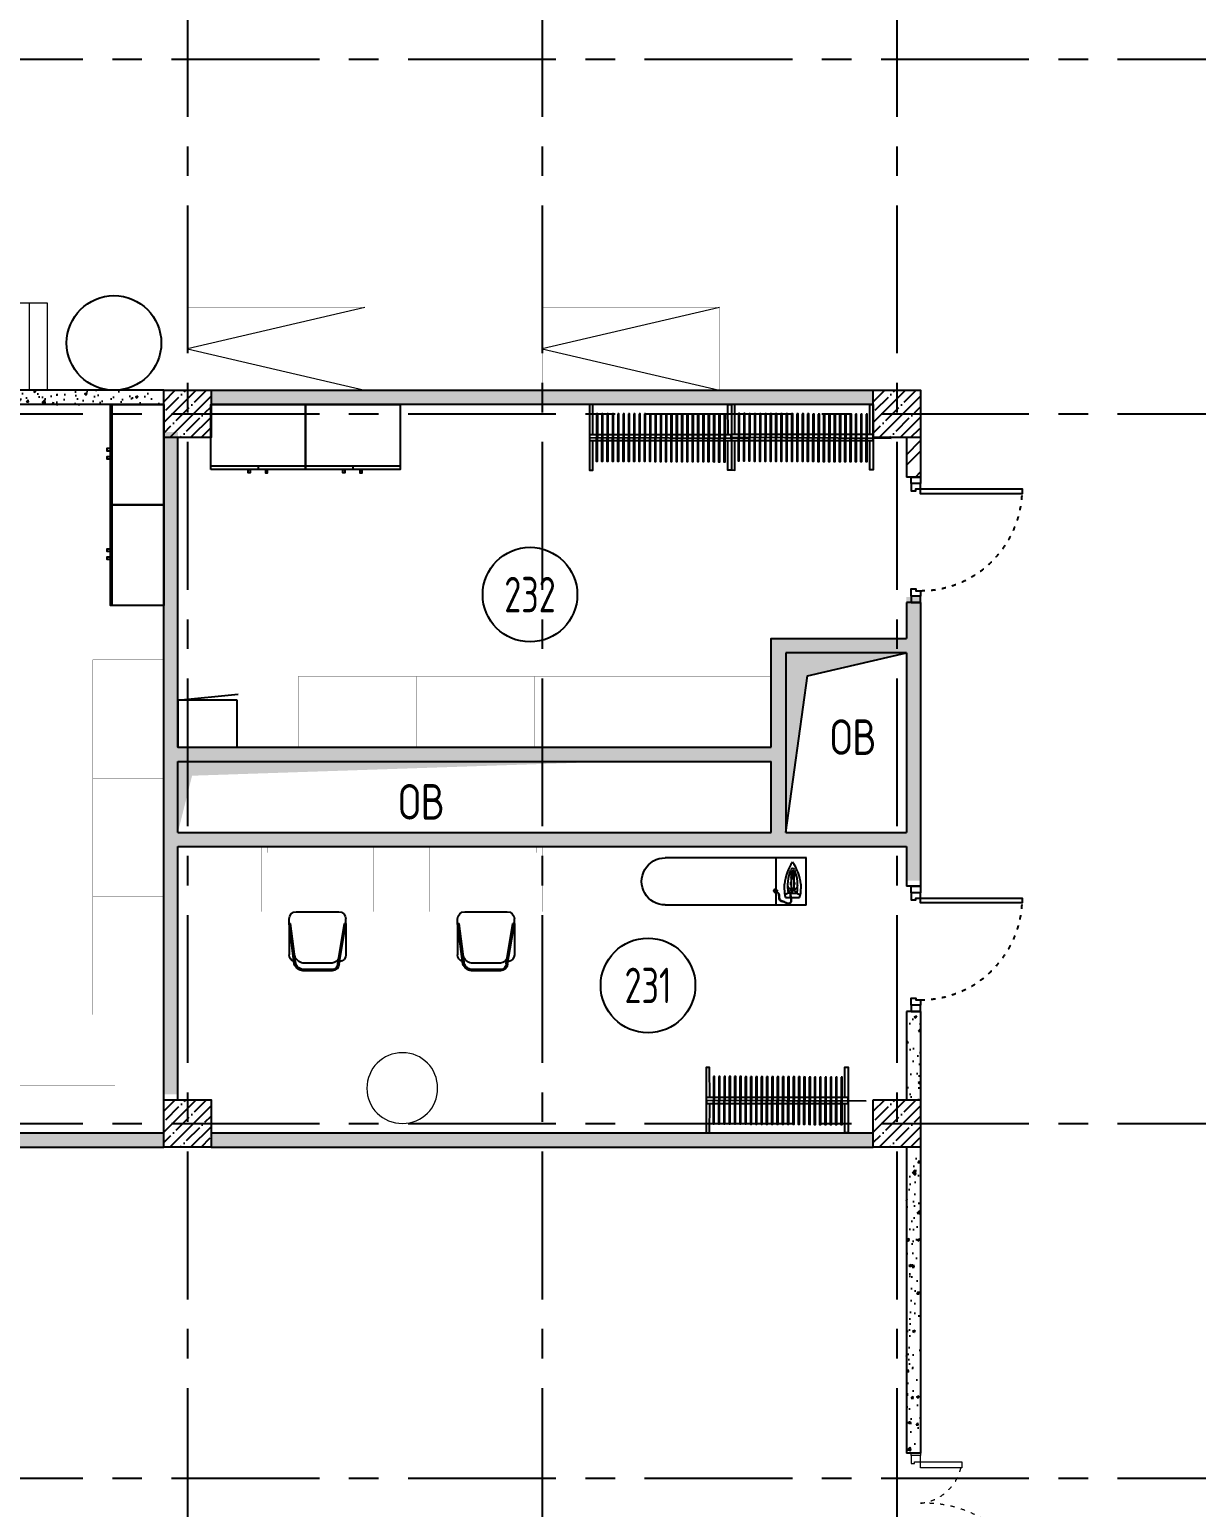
# Model space of a CAD drawing. Header units: millimetres. Extents: x -9318 to 9016603, y 0 to 838141.
# Drawn here: x 68068 to 77935, y 319761 to 332258 of the extents above; entities that cross this region are included whole.
import ezdxf
from ezdxf import colors
from ezdxf.entities.mleader import LeaderData, LeaderLine
from ezdxf.enums import TextEntityAlignment as Align
from ezdxf.math import Vec2, Vec3

# ---------------------------------------------------------------- set-up
doc = ezdxf.new("R2010")
doc.units = ezdxf.units.MM
doc.linetypes.add('ACAD_ISO03W100', pattern=[30, 12, -18])
doc.linetypes.add('CENTER', pattern=[2, 1.25, -0.25, 0.25, -0.25])
for name, color, linetype, lineweight in [('АР_Двери', 5, 'Continuous', 18), ('АР_Номер помещения', 1, 'Continuous', 25), ('ТХ_мебель передв', 250, 'Continuous', 13)]:
    doc.layers.add(name, color=color, linetype=linetype, lineweight=lineweight)
doc.styles.add('ICOCPEUR', font='isocpeur.ttf')
doc.styles.add('ISOCPEUR', font='isocpeur.ttf', dxfattribs={"width": 0.7})
pattern_1 = [(50, (140697.8, 216407.27), (215.17805, -18.82564), [22.5, -247.5]), (355, (140697.8, 216407.27), (-41.6254, 225.65764), [18, -198]), (100.45144, (140715.72, 216405.7), (173.55265, 206.832), [19.12206, -210.34263]), (46.1842, (140697.8, 216467.27), (320.1724, -49.6558), [33.75, -371.25]), (96.63564, (140724.47, 216463.14), (280.3986, 292.2356), [28.6831, -315.5141]), (351.18416, (140697.8, 216467.27), (280.3986, 292.2356), [27, -297]), (21, (140727.8, 216452.27), (179.07212, -120.78567), [22.5, -247.5]), (326, (140727.8, 216452.27), (72.9946, 217.545), [18, -198]), (71.45144, (140742.72, 216442.2), (252.0667, 96.75935), [19.12206, -210.34263]), (37.5, (140697.79, 216407.274), (3.647957, 99.868156), [0, -195.6, 0, -201, 0, -198.75]), (7.5, (140697.79, 216407.27), (78.92086, 118.32351), [0, -114.6, 0, -191.1, 0, -75.75]), (327.5, (140630.89, 216407.274), (160.14673, -6.76646), [0, -75, 0, -234, 0, -310.5]), (317.5, (140600.9, 216407.27), (174.95585, 30.0315), [0, -97.5, 0, -155.4, 0, -220.5])]

# ---------------------------------------------------------------- blocks, each defined once
blk = doc.blocks.new('*U871')
at = {"color": 8}
for points in [[(-55, -80), (-55, 0), (-115, 0), (-115, -40), (-100, -40), (-100, -80), (-55, -80)], [(0, 0), (0, -80), (-55, -80), (-55, 0), (0, 0)], [(-1060, 0), (-1060, -80), (-1005, -80), (-1005, 0), (-1060, 0)], [(-1005, -80), (-1005, 0), (-945, 0), (-945, -40), (-960, -40), (-960, -80), (-1005, -80)]]:
    blk.add_lwpolyline(points, dxfattribs=at)
blk.add_lwpolyline([(-100, -80), (-100, -940), (-140, -940), (-140, -80)], close=True, dxfattribs=at)
at = {"color": 8, "linetype": 'ACAD_ISO03W100', "ltscale": 3}
blk.add_arc((-100, -80), 860, 180, 270, dxfattribs=at)
blk = doc.blocks.new('*U872')
at = {"color": 8}
for points in [[(-55, -80), (-55, 0), (-115, 0), (-115, -40), (-100, -40), (-100, -80), (-55, -80)], [(0, 0), (0, -80), (-55, -80), (-55, 0), (0, 0)], [(-1060, 0), (-1060, -80), (-1005, -80), (-1005, 0), (-1060, 0)], [(-1005, -80), (-1005, 0), (-945, 0), (-945, -40), (-960, -40), (-960, -80), (-1005, -80)]]:
    blk.add_lwpolyline(points, dxfattribs=at)
blk.add_lwpolyline([(-100, -80), (-100, -940), (-140, -940), (-140, -80)], close=True, dxfattribs=at)
at = {"color": 8, "linetype": 'ACAD_ISO03W100', "ltscale": 3}
blk.add_arc((-100, -80), 860, 180, 270, dxfattribs=at)
blk = doc.blocks.new('1370')
at = {"layer": 'АР_Двери', "color": 8}
for points in [[(1076826, -46356), (1076826, -46436), (1076846, -46436), (1076846, -46356), (1076826, -46356)], [(1076846, -46436), (1076846, -46356), (1076916, -46356), (1076916, -46386), (1076901, -46386), (1076901, -46436), (1076846, -46436)], [(1078177, -46436), (1078177, -46356), (1078107, -46356), (1078107, -46386), (1078122, -46386), (1078122, -46436), (1078177, -46436)], [(1078197, -46356), (1078197, -46436), (1078177, -46436), (1078177, -46356), (1078197, -46356)]]:
    blk.add_lwpolyline(points, dxfattribs=at)
for points in [[(1076901, -46436), (1076901, -47436), (1076950, -47436), (1076950, -46436)], [(1078072, -46786), (1078072, -46436), (1078122, -46436), (1078122, -46786)]]:
    blk.add_lwpolyline(points, close=True, dxfattribs=at)
at = {"layer": 'АР_Двери', "color": 8, "linetype": 'ACAD_ISO03W100', "ltscale": 3}
for centre, radius, start, end in [((1076805, -46474), 967, 275.6729, 2.214), ((1078162, -46396), 392, 185.9075, 264.0925)]:
    blk.add_arc(centre, radius, start, end, dxfattribs=at)
blk = doc.blocks.new('_DotSmall')
at = {"color": 8, "linetype": 'ByBlock', "const_width": 0.5}
blk.add_lwpolyline([(-0.0625, 0, 1), (0.0625, 0, 1)], format="xyb", close=True, dxfattribs=at)
blk = doc.blocks.new('*U1165')
at = {"layer": 'АР_Номер помещения', "color": 8}
blk.add_circle((-14752, 1428), 400, dxfattribs=at)
at = {"color": 8, "style": 'ISOCPEUR', "width": 0.7, "flags": 1}
blk.add_attdef('КАТЕГОРИЯ', (-499, -2092), '', height=250, dxfattribs=at)
at = {"layer": 'АР_Номер помещения', "color": 8, "style": 'ISOCPEUR', "width": 0.7}
blk.add_attdef('НОМЕР_ПОМЕЩЕНИЯ', text='', height=300, dxfattribs=at).set_placement((-14752, 1428), align=Align.MIDDLE_CENTER)
blk = doc.blocks.new('*U1166')
at = {"layer": 'АР_Номер помещения', "color": 8}
blk.add_circle((-15960, 1224), 400, dxfattribs=at)
at = {"color": 8, "style": 'ISOCPEUR', "width": 0.7, "flags": 1}
blk.add_attdef('КАТЕГОРИЯ', (-499, -2092), '', height=250, dxfattribs=at)
at = {"layer": 'АР_Номер помещения', "color": 8, "style": 'ISOCPEUR', "width": 0.7}
blk.add_attdef('НОМЕР_ПОМЕЩЕНИЯ', text='', height=300, dxfattribs=at).set_placement((-15960, 1224), align=Align.MIDDLE_CENTER)
blk = doc.blocks.new('шкаф инструм 450х850')
at = {"color": 8, "ltscale": 100}
blk.add_line((152376, -248870), (152376, -248020), dxfattribs=at)
for points in [[(152364, -248870), (152364, -248020)], [(152814, -248020), (152814, -248870)]]:
    blk.add_lwpolyline(points, dxfattribs=at)
for points in [[(152364, -248870), (152814, -248870), (152814, -248020), (152364, -248020)], [(152364, -248411), (152364, -248428), (152333, -248428), (152333, -248411)], [(152364, -248479), (152364, -248496), (152333, -248496), (152333, -248479)]]:
    blk.add_lwpolyline(points, close=True, dxfattribs=at)
blk = doc.blocks.new('У204')
at = {"layer": 'ТХ_мебель передв', "color": 8, "ltscale": 100, "const_width": 2}
blk.add_lwpolyline([(-73103, 108743.5), (-72703, 108743.5), (-72703, 107743.5), (-73103, 107743.5)], close=True, dxfattribs=at)
blk = doc.blocks.new('У194-2')
at = {"layer": 'ТХ_мебель передв', "color": 8, "ltscale": 100, "const_width": 2}
blk.add_lwpolyline([(-73547, 108104), (-72947, 108104), (-72947, 107104), (-73547, 107104)], close=True, dxfattribs=at)
blk = doc.blocks.new('У016')
at = {"layer": 'ТХ_мебель передв', "color": 8, "lineweight": 0, "ltscale": 100, "transparency": 33554687}
for p, q in [((-49562.5, 37416.5), (-49212.5, 35916.5)), ((-49212.5, 35916.5), (-48862.5, 37416.5))]:
    blk.add_line(p, q, dxfattribs=at)
at = {"layer": 'ТХ_мебель передв', "color": 8, "lineweight": 0, "ltscale": 100, "transparency": 33554687, "const_width": 1}
blk.add_lwpolyline([(-49562.5, 37416.5), (-49562.5, 35916.5), (-48862.5, 35916.5), (-48862.5, 37416.5)], close=True, dxfattribs=at)
blk = doc.blocks.new('Вешало с плечиками на 25 мест_yjd')
at = {"color": 8}
blk.add_line((533348, 51722), (533348, 53073), dxfattribs=at)
for points in [[(533319, 52894), (533064, 52892), (533064, 52921), (533618, 52924), (533618, 52895), (533369, 52894)], [(533326, 51751), (533071, 51749), (533072, 51721), (533625, 51724), (533625, 51752), (533376, 51751)]]:
    blk.add_lwpolyline(points, dxfattribs=at)
for points in [[(533148, 52861), (533548, 52861), (533548, 52871), (533148, 52871)], [(533376, 51723), (533369, 52923), (533319, 52922), (533326, 51722)], [(533148, 52816), (533548, 52816), (533548, 52826), (533148, 52826)], [(533148, 52771), (533548, 52771), (533548, 52781), (533148, 52781)], [(533148, 52726), (533548, 52726), (533548, 52736), (533148, 52736)], [(533148, 52681), (533548, 52681), (533548, 52691), (533148, 52691)], [(533148, 52636), (533548, 52636), (533548, 52646), (533148, 52646)], [(533148, 52591), (533548, 52591), (533548, 52601), (533148, 52601)], [(533148, 52546), (533548, 52546), (533548, 52556), (533148, 52556)], [(533148, 52501), (533548, 52501), (533548, 52511), (533148, 52511)], [(533148, 52456), (533548, 52456), (533548, 52466), (533148, 52466)], [(533148, 52411), (533548, 52411), (533548, 52421), (533148, 52421)], [(533148, 52366), (533548, 52366), (533548, 52376), (533148, 52376)], [(533148, 52321), (533548, 52321), (533548, 52331), (533148, 52331)], [(533148, 52276), (533548, 52276), (533548, 52286), (533148, 52286)], [(533148, 52231), (533548, 52231), (533548, 52241), (533148, 52241)], [(533148, 52186), (533548, 52186), (533548, 52196), (533148, 52196)], [(533148, 52141), (533548, 52141), (533548, 52151), (533148, 52151)], [(533148, 52096), (533548, 52096), (533548, 52106), (533148, 52106)], [(533148, 52051), (533548, 52051), (533548, 52061), (533148, 52061)], [(533148, 52006), (533548, 52006), (533548, 52016), (533148, 52016)], [(533148, 51961), (533548, 51961), (533548, 51971), (533148, 51971)], [(533148, 51916), (533548, 51916), (533548, 51926), (533148, 51926)], [(533148, 51871), (533548, 51871), (533548, 51881), (533148, 51881)], [(533148, 51826), (533548, 51826), (533548, 51836), (533148, 51836)], [(533148, 51781), (533548, 51781), (533548, 51791), (533148, 51791)]]:
    blk.add_lwpolyline(points, close=True, dxfattribs=at)
blk = doc.blocks.new('У194')
at = {"color": 8, "lineweight": 0, "ltscale": 100, "transparency": 33554687, "const_width": 2, "elevation": 0}
blk.add_lwpolyline([(348122, -100115), (348122, -99515), (349122, -99515), (349122, -100115)], close=True, dxfattribs=at)
blk = doc.blocks.new('шкаф 800х550')
at = {"color": 8, "extrusion": (-6.19742e-05, 0.000470712, 1)}
blk.add_line((-5386, 24245, 0), (-5386, 23445, 0), dxfattribs=at)
at = {"color": 8}
blk.add_line((-5386, 23845), (-5414, 23844, 0), dxfattribs=at)
at = {"color": 8, "elevation": 1}
blk.add_lwpolyline([(-5414, 23445), (-4864, 23445), (-4864, 24245), (-5414, 24245)], close=True, dxfattribs=at)
at = {"color": 8, "extrusion": (-6.19742e-05, 0.000470712, 1), "elevation": 12}
for points in [[(-5414, 23922), (-5414, 23905), (-5442, 23905), (-5442, 23922)], [(-5414, 23760), (-5414, 23776), (-5442, 23776), (-5442, 23760)]]:
    blk.add_lwpolyline(points, close=True, dxfattribs=at)
blk = doc.blocks.new('Шкаф для ПУИ 500х400')
at = {"color": 8}
blk.add_line((400, 0), (450, -510), dxfattribs=at)
blk.add_lwpolyline([(400, -500), (400, 0), (0, 0), (0, -500)], close=True, dxfattribs=at)
blk = doc.blocks.new('Столик гримерный с зеркалом')
at = {"layer": 'ТХ_мебель передв', "color": 8, "ltscale": 100}
for points, const_width in [([(-70850.5, 108676.5), (-69900.5, 108676.5), (-69900.5, 108126.5), (-70850.5, 108126.5)], 2), ([(-70800.5, 108676.5), (-69950.5, 108676.5), (-69950.5, 108626.5), (-70800.5, 108626.5)], 1)]:
    blk.add_lwpolyline(points, close=True, dxfattribs=dict(at, const_width=const_width))
blk = doc.blocks.new('стул буфетный')
at = {"color": 8}
for p, q in [((29963, -82078), (29917, -82078)), ((29957, -82078), (29957, -82090)), ((30299, -82121), (29957, -82078)), ((29957, -82078), (30220, -82078)), ((30281, -82132), (29957, -82090)), ((29857, -82138), (29857, -82498)), ((30292, -82441), (30292, -82194)), ((30345, -82441), (30345, -82194)), ((30357, -82441), (30357, -82194)), ((29957, -82558), (29917, -82558)), ((30297, -82489), (29957, -82545)), ((30297, -82501), (29957, -82558)), ((29957, -82558), (29957, -82545)), ((29957, -82558), (30220, -82558))]:
    blk.add_line(p, q, dxfattribs=at)
for centre, radius, start, end in [((29917, -82138), 60, 90, 180), ((30220, -82138), 60, 18.5204, 90), ((30206, -82209), 86.4, 9.5409, 75.1933), ((30276, -82201), 69, 5.3357, 86.1429), ((30266, -82207), 91.9, 8.0378, 68.6747), ((30227, -82435), 64.7, 285.5646, 354.3099), ((30299, -82442), 46.4, 267.3874, 1.195), ((30297, -82441), 60, 270, 0), ((29917, -82498), 60, 180, 270), ((30220, -82498), 60, 270, 354.0131)]:
    blk.add_arc(centre, radius, start, end, dxfattribs=at)
blk = doc.blocks.new('У508')
at = {"color": 8}
for p, q in [((-67353, 108634), (-68546, 108634)), ((-67609, 108234), (-67609, 108634)), ((-67354, 108234), (-67354, 108634)), ((-67487, 108525), (-67481, 108471)), ((-67477, 108515), (-67473, 108479)), ((-67462, 108515), (-67466, 108479)), ((-67452, 108525), (-67459, 108465)), ((-67622, 108347), (-67631, 108353)), ((-67621, 108349), (-67630, 108354)), ((-67615, 108358), (-67624, 108363)), ((-67614, 108360), (-67623, 108365)), ((-67540, 108410), (-67540, 108370)), ((-67481, 108366), (-67506, 108335)), ((-67481, 108471), (-67481, 108366)), ((-67458, 108469), (-67458, 108366)), ((-67458, 108366), (-67433, 108335)), ((-67400, 108410), (-67400, 108370)), ((-67354, 108234), (-68547, 108234)), ((-67354, 108234), (-67609, 108234)), ((-67506, 108335), (-67535, 108321)), ((-67529, 108298), (-67487, 108298)), ((-67487, 108335), (-67506, 108335)), ((-67484, 108335), (-67433, 108335)), ((-67484, 108298), (-67411, 108298)), ((-67433, 108335), (-67404, 108321))]:
    blk.add_line(p, q, dxfattribs=at)
for points in [[(-67602, 108357), (-67613, 108338), (-67623, 108344), (-67613, 108363)], [(-67600, 108360), (-67615, 108335), (-67611, 108332), (-67596, 108358)]]:
    blk.add_lwpolyline(points, close=True, dxfattribs=at)
for radius in [11.5, 4.4]:
    blk.add_circle((-67470, 108468), radius, dxfattribs=at)
for centre, radius, start, end in [((-67129, 108364), 413, 145.525, 173.6383), ((-67186, 108401), 327, 156.7219, 191.645), ((-67470, 108525), 17.5, 18.4441, 161.5559), ((-67470, 108516), 7.5, 353.8437, 186.1563), ((-67810, 108364), 413, 6.3617, 34.475), ((-67754, 108401), 327, 348.355, 23.2781), ((-67630, 108354), 1.06, 59.6773, 239.6773), ((-67624, 108364), 1.06, 59.6773, 239.6773), ((-67326, 108366), 214, 178.7121, 198.5224), ((-67470, 108408), 43.4, 186.8248, 254.9537), ((-67470, 108416), 18.6, 126.912, 233.088), ((-67470, 108369), 5.3, 291.9466, 231.6486), ((-67470, 108369), 2.79, 0, 190.3979), ((-67470, 108416), 18.6, 308.1629, 51.8371), ((-67469, 108408), 43.4, 285.0463, 353.1752), ((-67613, 108366), 214, 341.4776, 1.2879)]:
    blk.add_arc(centre, radius, start, end, dxfattribs=at)
at = {"color": 8, "extrusion": (0, 0, -1)}
blk.add_ellipse((-68547, 108434), major_axis=(141, -141), ratio=1, start_param=0.785398, end_param=3.926991, dxfattribs=at)
at = {"color": 8}
for points in [[(-67467, 108369), (-67475, 108344), (-67484, 108335), (-67481, 108269), (-67497, 108245), (-67541, 108258), (-67578, 108275), (-67590, 108333), (-67604, 108344)], [(-67472, 108368), (-67475, 108356), (-67480, 108344), (-67489, 108333), (-67491, 108316), (-67488, 108303), (-67484, 108288), (-67484, 108277), (-67485, 108265), (-67491, 108254), (-67498, 108248), (-67503, 108247), (-67511, 108248), (-67523, 108253), (-67539, 108260), (-67546, 108263), (-67558, 108267), (-67567, 108271), (-67574, 108276), (-67577, 108280), (-67579, 108287), (-67580, 108303), (-67581, 108319), (-67585, 108331), (-67591, 108338), (-67603, 108346)]]:
    blk.add_spline(points, degree=3, dxfattribs=at)
blk = doc.blocks.new('У012')
at = {"layer": 'ТХ_мебель передв', "color": 8}
blk.add_open_spline([(-181454, 44964, -1), (-181454, 44799, -1), (-181586, 44667, -1), (-181750, 44667, -1), (-181920, 44667, -1), (-182052, 44799, -1), (-182052, 44964, -1), (-182052, 45133, -1), (-181920, 45265, -1), (-181750, 45265, -1), (-181586, 45265, -1), (-181454, 45133, -1), (-181454, 44964, -1)], degree=3, knots=[0, 0, 0, 0, 1, 1, 1, 2, 2, 2, 3, 3, 3, 4, 4, 4, 4], dxfattribs=at)
blk = doc.blocks.new('У017')
at = {"layer": 'ТХ_мебель передв', "color": 8}
blk.add_lwpolyline([(252942, -218302), (253682, -218302), (253682, -219002), (252942, -219002)], close=True, dxfattribs=at)
blk.add_lwpolyline([(252942, -219002), (252942, -218852), (253682, -218852), (253682, -219002)], dxfattribs=at)

msp = doc.modelspace()

# ---------------------------------------------------------------- hatches: boundary and pattern name
at = {"ltscale": 100}
h = msp.add_hatch(dxfattribs=at)
h.set_pattern_fill('AR-CONC', color=256, scale=30)
h.set_pattern_definition(pattern_1)
h.paths.add_polyline_path([(69202.04, 329207.96), (65379.14, 329208.3), (65377.92, 330357.35), (65257.82, 330357.45), (65258.07, 328896.19), (65379.14, 328896.19), (65379.13, 329088.3), (69202.03, 329087.96)])
h = msp.add_hatch(dxfattribs=at)
h.set_pattern_fill('ANSI35', color=256, scale=500)
h.set_pattern_definition([(45, (-887850.06, 369079.43), (-88.388348, 88.388348), []), (45, (-887761.68, 369079.43), (-88.388348, 88.388348), [156.25, -31.25, 0, -31.25])])
h.paths.add_polyline_path([(69602.03, 329207.96), (69202.03, 329207.96), (69202.03, 328807.96), (69602.03, 328807.96)])
h = msp.add_hatch(dxfattribs=at)
h.set_pattern_fill('AR-CONC', color=256, scale=30)
h.set_pattern_definition(pattern_1)
h.paths.add_polyline_path([(75202.04, 329207.96), (69602.04, 329207.96), (69602.03, 329087.96), (75202.03, 329087.96)])
h = msp.add_hatch(dxfattribs=at)
h.set_pattern_fill('ANSI35', color=256, scale=500)
h.set_pattern_definition([(45, (-881850.06, 369079.43), (-88.388348, 88.388348), []), (45, (-881761.68, 369079.43), (-88.388348, 88.388348), [156.25, -31.25, 0, -31.25])])
h.paths.add_polyline_path([(75602.03, 329207.96), (75202.03, 329207.96), (75202.03, 328807.96), (75602.03, 328807.96)])
h = msp.add_hatch(dxfattribs=at)
h.set_pattern_fill('AR-CONC', color=256, scale=30)
h.set_pattern_definition([(50, (140697.8, 216453.8), (215.17805, -18.82564), [22.5, -247.5]), (355, (140697.8, 216453.8), (-41.6254, 225.65764), [18, -198]), (100.45144, (140715.72, 216452.23), (173.55265, 206.832), [19.12206, -210.34263]), (46.1842, (140697.8, 216513.8), (320.1724, -49.6558), [33.75, -371.25]), (96.63564, (140724.47, 216509.66), (280.3986, 292.2356), [28.6831, -315.5141]), (351.18416, (140697.8, 216513.8), (280.3986, 292.2356), [27, -297]), (21, (140727.8, 216498.8), (179.07212, -120.78567), [22.5, -247.5]), (326, (140727.8, 216498.8), (72.9946, 217.545), [18, -198]), (71.45144, (140742.72, 216488.73), (252.0667, 96.75935), [19.12206, -210.34263]), (37.5, (140697.79, 216453.8), (3.647957, 99.868156), [0, -195.6, 0, -201, 0, -198.75]), (7.5, (140697.79, 216453.8), (78.92086, 118.32351), [0, -114.6, 0, -191.1, 0, -75.75]), (327.5, (140630.89, 216453.8), (160.14673, -6.76646), [0, -75, 0, -234, 0, -310.5]), (317.5, (140600.9, 216453.8), (174.95585, 30.0315), [0, -97.5, 0, -155.4, 0, -220.5])])
h.paths.add_polyline_path([(69322.04, 328854.48), (69202.04, 328854.48), (69202.03, 323254.48), (69322.03, 323254.48), (69322.03, 325348.51), (72862.56, 325348.51), (74342.56, 325348.51), (74342.56, 325468.51), (69322.03, 325468.51), (69322.03, 326068.51), (69202.03, 326068.51), (69202.03, 325467.78), (69322.03, 325467.78), (69322.03, 326068.51), (69202.03, 326068.5), (69202.03, 325467.05), (69322.03, 325468.51), (69322.03, 326068.51), (74342.56, 326068.51), (74342.56, 325348.51), (75482.03, 325348.51), (75482.03, 325060.15), (75602.03, 325060.15), (75602.03, 327459.6), (75482.03, 327459.6), (75482.03, 325468.51), (74462.56, 325468.51), (74462.56, 326989.81), (75482.03, 326988.38), (75482.03, 327108.36), (74342.56, 327109.81), (74342.56, 326188.51), (69322.03, 326188.51)])
at = {"ltscale": 100, "transparency": 33554687}
h = msp.add_hatch(dxfattribs=at)
h.set_pattern_fill('ANSI32', color=256, scale=500)
h.set_pattern_definition([(45, (-1013374.32, 365431.28), (-132.58252, 132.58252), []), (45, (-1013285.93, 365431.28), (-132.58252, 132.58252), [])])
h.paths.add_polyline_path([(75602.04, 328807.96), (75482.04, 328807.96), (75482.03, 328473.07), (75602.03, 328473.07)])
at = {"ltscale": 100}
h = msp.add_hatch(dxfattribs=at)
h.set_pattern_fill('AR-CONC', color=256, scale=30)
h.set_pattern_definition(pattern_1)
h.paths.add_polyline_path([(63721.91, 322927.99), (63721.91, 322807.99), (63721.91, 322807.99), (63721.91, 322927.99), (63721.91, 322927.99), (65259.14, 322927.99), (65258.01, 324007.96), (63720.79, 324007.96), (63721.91, 323257.96), (63601.91, 323257.96), (63600.79, 324127.96), (65278.01, 324127.96), (65278.34, 327836.19), (65379.13, 327836.19), (65379.14, 322927.99), (69202.03, 322927.98), (69202.04, 322807.98), (63721.91, 322807.99), (63721.91, 322927.99), (63721.91, 322927.99), (63721.91, 322807.99), (63721.91, 322927.99)])
h = msp.add_hatch(dxfattribs=at)
h.set_pattern_fill('ANSI31', color=256)
h.set_pattern_definition([(45, (140697.7934, 216407.27439), (-0.08838834765, 0.08838834765), [])])
h.paths.add_polyline_path([(75402.03, 326969.79), (75482.03, 326988.38), (74462.56, 326988.38), (74462.56, 325468.51), (74462.85, 325468.51), (74645.99, 326794.1)])
msp.add_hatch(color=256).paths.add_polyline_path([(73022.03, 326068.44), (69442.03, 325948.44), (69322.03, 325468.44), (69322.03, 326068.44), (72750.31, 326068.44)])
h = msp.add_hatch(dxfattribs=at)
h.set_pattern_fill('AR-CONC', color=256, scale=30)
h.set_pattern_definition(pattern_1)
h.paths.add_polyline_path([(75602.03, 323953.62), (75482.03, 323953.62), (75482.03, 323207.96), (75602.03, 323207.96)])
h = msp.add_hatch(dxfattribs=at)
h.set_pattern_fill('ANSI35', color=256, scale=500)
h.set_pattern_definition([(45, (-887850.06, 363079.43), (-88.388348, 88.388348), []), (45, (-887761.68, 363079.43), (-88.388348, 88.388348), [156.25, -31.25, 0, -31.25])])
h.paths.add_polyline_path([(69602.03, 323207.96), (69202.03, 323207.96), (69202.03, 322807.96), (69602.03, 322807.96)])
h = msp.add_hatch(dxfattribs=at)
h.set_pattern_fill('ANSI35', color=256, scale=500)
h.set_pattern_definition([(45, (-881850.06, 363079.43), (-88.388348, 88.388348), []), (45, (-881761.68, 363079.43), (-88.388348, 88.388348), [156.25, -31.25, 0, -31.25])])
h.paths.add_polyline_path([(75602.03, 323207.96), (75202.03, 323207.96), (75202.03, 322807.96), (75602.03, 322807.96)])
h = msp.add_hatch(dxfattribs=at)
h.set_pattern_fill('AR-CONC', color=256, scale=30)
h.set_pattern_definition(pattern_1)
h.paths.add_polyline_path([(69602.03, 322927.99), (69602.03, 322807.99), (69602.03, 322807.99), (69602.03, 322927.99), (69602.03, 322927.99), (75202.03, 322927.98), (75202.04, 322807.98), (69602.03, 322807.99), (69602.03, 322927.99), (69602.03, 322927.99), (69602.03, 322807.99), (69602.03, 322927.99)])
h = msp.add_hatch(dxfattribs=at)
h.set_pattern_fill('AR-CONC', color=256, scale=30)
h.set_pattern_definition(pattern_1)
h.paths.add_polyline_path([(75602.03, 322807.96), (75482.03, 322807.96), (75482.03, 320220.97), (75602.03, 320220.97)])

# ---------------------------------------------------------------- linework, layer by layer
at = {"linetype": 'CENTER', "ltscale": 1000}
for p, q in [((69402.03, 350770.43), (69402.03, 295038.08)), ((72402.03, 350770.43), (72402.03, 295038.08)), ((75402.03, 350770.43), (75402.03, 295038.08)), ((51268.34, 332007.96), (134446.74, 332007.96)), ((51268.34, 329007.96), (134446.74, 329007.96)), ((51268.34, 323007.96), (134446.74, 323007.96)), ((51268.34, 320007.96), (134446.74, 320007.96))]:
    msp.add_line(p, q, dxfattribs=at)
at = {"ltscale": 100}
for points in [[(69202.03, 329207.96), (65379.14, 329207.96)], [(69602.03, 329207.96), (75202.03, 329207.96)], [(69202.03, 329087.96), (65379.14, 329087.96)], [(75202.03, 329087.96), (69602.03, 329087.96)], [(69202.03, 323207.96), (69202.03, 328807.96)], [(69322.03, 326188.51), (69322.03, 328807.96)], [(75482.03, 328807.96), (75482.03, 328473.07)], [(75602.03, 328807.96), (75602.03, 328473.07)], [(75602.03, 328473.07), (75482.03, 328473.07)], [(75482.03, 327413.07), (75482.03, 327108.36)], [(75602.03, 327413.07), (75482.03, 327413.07)], [(75602.03, 327413.07), (75602.03, 325013.62)], [(74339.71, 326188.51), (74339.71, 327108.36), (75482.03, 327108.36)], [(75482.03, 326988.38), (74462.56, 326988.38)], [(74462.56, 326988.38), (74462.56, 325468.51)], [(74462.56, 325468.51), (74645.99, 326794.1), (75482.03, 326988.38)], [(75482.03, 326988.38), (75482.03, 325468.51)], [(69322.03, 326188.51), (74339.71, 326188.51)], [(69322.03, 326068.51), (74339.71, 326068.51)], [(69322.03, 325468.51), (69322.03, 326068.51)], [(70868.5, 326068.51), (72742.56, 326068.51)], [(74339.71, 325468.51), (74339.71, 326068.51)], [(69322.03, 325468.51), (74339.71, 325468.51)], [(74462.56, 325468.51), (75482.03, 325468.51)], [(69322.03, 325348.51), (74376.03, 325348.51)], [(69322.03, 323207.96), (69322.03, 325348.51)], [(74342.56, 325348.51), (74342.56, 325348.51)], [(74342.56, 325348.51), (75482.03, 325348.51)], [(75482.03, 325348.51), (75482.03, 325013.62)], [(75602.03, 325013.62), (75482.03, 325013.62)], [(75482.03, 323953.62), (75482.03, 323207.96)], [(75602.03, 323953.62), (75482.03, 323953.62)], [(75602.03, 323953.62), (75602.03, 323207.96)], [(65379.14, 322927.96), (69202.03, 322927.96)], [(69602.03, 322927.96), (75202.03, 322927.96)], [(63721.91, 322807.96), (69202.03, 322807.96)], [(69602.03, 322807.96), (75202.03, 322807.96)], [(75482.03, 322807.96), (75482.03, 320220.97)], [(75602.03, 322807.96), (75602.03, 320220.97)], [(75602.03, 320220.97), (75482.03, 320220.97)]]:
    msp.add_lwpolyline(points, dxfattribs=at)
for points in [[(69202.03, 329207.96), (69602.03, 329207.96), (69602.03, 328807.96), (69202.03, 328807.96)], [(75202.03, 329207.96), (75602.03, 329207.96), (75602.03, 328807.96), (75202.03, 328807.96)], [(69202.03, 323207.96), (69602.03, 323207.96), (69602.03, 322807.96), (69202.03, 322807.96)], [(75202.03, 323207.96), (75602.03, 323207.96), (75602.03, 322807.96), (75202.03, 322807.96)]]:
    msp.add_lwpolyline(points, close=True, dxfattribs=at)
at = {"ltscale": 0.1}
msp.add_circle((68781.35, 329607.96), 400, dxfattribs=at)

# ---------------------------------------------------------------- block references
for name, p, rotation in [('У017', (-150784.78, 76266.24), 90), ('У016', (33485.53, 280345.41), 270), ('У016', (36485.53, 280345.41), 270), ('Вешало с плечиками на 25 мест_yjd', (23957.62, 862428.96), 269.6909064960899), ('Вешало с плечиками на 25 мест_yjd', (25157.62, 862429.9), 269.6909064960899), ('*U871', (75522.03, 328473.07), 90.00000000000001), ('Шкаф для ПУИ 500х400', (69322.03, 326188.51), 90.00000000000001), ('*U872', (75522.03, 325013.62), 90.00000000000001), ('Вешало с плечиками на 25 мест_yjd', (24945.88, 856824.45), 269.6909064960899), ('У204', (-39952.91, 250224.96), 270), ('1370', (29165.58, -757975.57), 90.00000000000001)]:
    msp.add_blockref(name, p, dxfattribs=dict(rotation=rotation))
at = {"xscale": -1}
for name, p, rotation in [('шкаф инструм 450х850', (-83611.54, 80218.02), 180), ('шкаф 800х550', (46156.88, 333951.74, -0.65), 270), ('шкаф 800х550', (46956.88, 333951.74, -0.65), 270), ('шкаф инструм 450х850', (-83611.54, 79368.02), 180), ('стул буфетный', (-11815.5, 354655.01), 90.00000000000031), ('стул буфетный', (-10390.5, 354655.01), 90.00000000000031)]:
    msp.add_blockref(name, p, dxfattribs=dict(at, rotation=rotation))
ref = msp.add_blockref('*U1165', (87051.49, 326051.95))
ref.add_attrib('НОМЕР_ПОМЕЩЕНИЯ', '232', dxfattribs={"layer": 'АР_Номер помещения', "color": 8, "height": 300, "style": 'ISOCPEUR', "width": 0.7}).set_placement((72299.29, 327479.77), align=Align.MIDDLE_CENTER)
for name, p in [('У194-2', (142149.03, 218823.91)), ('У194', (-277782.45, 426303.12, 0)), ('У194', (-276782.45, 426303.12, 0)), ('У194', (-275782.45, 426303.12, 0)), ('У194', (-274782.45, 426303.12, 0)), ('У194-2', (142149.03, 217823.91)), ('Столик гримерный с зеркалом', (140877.53, 216671.96)), ('Столик гримерный с зеркалом', (142302.53, 216671.96)), ('У508', (141989.66, 216620.73)), ('У194-2', (142149.03, 216823.91)), ('У012', (252972.64, 278340.72, 0.56))]:
    msp.add_blockref(name, p)
ref = msp.add_blockref('*U1166', (89257.34, 322950.68))
ref.add_attrib('НОМЕР_ПОМЕЩЕНИЯ', '231', dxfattribs={"layer": 'АР_Номер помещения', "color": 8, "height": 300, "style": 'ISOCPEUR', "width": 0.7}).set_placement((73297.01, 324175.06), align=Align.MIDDLE_CENTER)

# ---------------------------------------------------------------- texts
at = {"ltscale": 100, "char_height": 300, "attachment_point": 5, "line_spacing_factor": 0.7, "style": 'ICOCPEUR'}
for insert in [(75032.01, 326274.77), (71381.69, 325727.6)]:
    msp.add_mtext('\\A1;{\\W0.8;ОВ}', dxfattribs=dict(at, insert=insert))

# ---------------------------------------------------------------- leaders
ml = msp.add_multileader_mtext('Standard')
ml.set_content('+13,200', color=8, style='ISOCPEUR')
ml.set_leader_properties(color=8, linetype='Continuous', lineweight=-1)
ml.set_arrow_properties(name='DOTSMALL')
ml.build(insert=Vec2(0, 0))
ml.multileader.update_dxf_attribs({"has_text_frame": 1, "text_left_attachment_type": 4, "text_right_attachment_type": 4, "dogleg_length": 100, "arrow_head_size": 180})
ctx = ml.context
ctx.base_point, ctx.char_height, ctx.arrow_head_size, ctx.landing_gap_size, ctx.plane_origin = Vec3(93068.63, 826103.47), 250, 180, 50, Vec3(90907.41, 825512.23)
ctx.left_attachment, ctx.right_attachment = 4, 4
notes = []
notes.append((ctx, [(0, (0, 0, 0), (0, 0), (1, 0), 1, [])]))
ctx.mtext.insert, ctx.mtext.width, ctx.mtext.line_spacing_style, ctx.mtext.flow_direction = Vec3(93118.63, 826436.81), 852.697, 2, 5
ml = msp.add_multileader_mtext('Standard')
ml.set_content('+11,550', color=8, style='ISOCPEUR')
ml.set_leader_properties(color=8, linetype='Continuous', lineweight=-1)
ml.set_arrow_properties(name='DOTSMALL')
ml.build(insert=Vec2(0, 0))
ml.multileader.update_dxf_attribs({"has_text_frame": 1, "text_left_attachment_type": 4, "text_right_attachment_type": 4, "dogleg_length": 100, "arrow_head_size": 180})
ctx = ml.context
ctx.base_point, ctx.char_height, ctx.arrow_head_size, ctx.landing_gap_size, ctx.plane_origin = Vec3(88068.63, 825358.47), 250, 180, 50, Vec3(85907.41, 824767.23)
ctx.left_attachment, ctx.right_attachment = 4, 4
notes.append((ctx, [(0, (0, 0, 0), (0, 0), (1, 0), 1, [])]))
ctx.mtext.insert, ctx.mtext.width, ctx.mtext.line_spacing_style, ctx.mtext.flow_direction = Vec3(88118.63, 825691.81), 852.697, 2, 5
ml = msp.add_multileader_mtext('Standard')
ml.set_content('+13,700', color=8, style='ISOCPEUR')
ml.set_leader_properties(color=8, linetype='Continuous', lineweight=-1)
ml.set_arrow_properties(name='DOTSMALL')
ml.build(insert=Vec2(0, 0))
ml.multileader.update_dxf_attribs({"has_text_frame": 1, "text_left_attachment_type": 4, "text_right_attachment_type": 4, "dogleg_length": 100, "arrow_head_size": 180})
ctx = ml.context
ctx.base_point, ctx.char_height, ctx.arrow_head_size, ctx.landing_gap_size, ctx.plane_origin = Vec3(118053.07, 658154.33), 250, 180, 50, Vec3(117803.7, 657493.51)
ctx.left_attachment, ctx.right_attachment = 4, 4
notes.append((ctx, [(0, (0, 0, 0), (0, 0), (1, 0), 1, [])]))
ctx.mtext.insert, ctx.mtext.width, ctx.mtext.line_spacing_style, ctx.mtext.flow_direction = Vec3(118103.07, 658487.66), 852.697, 2, 5
ml = msp.add_multileader_mtext('Standard')
ml.set_content('+13,700', color=8, style='ISOCPEUR')
ml.set_leader_properties(color=8, linetype='Continuous', lineweight=-1)
ml.set_arrow_properties(name='DOTSMALL')
ml.build(insert=Vec2(0, 0))
ml.multileader.update_dxf_attribs({"has_text_frame": 1, "text_left_attachment_type": 4, "text_right_attachment_type": 4, "dogleg_length": 100, "arrow_head_size": 180})
ctx = ml.context
ctx.base_point, ctx.char_height, ctx.arrow_head_size, ctx.landing_gap_size, ctx.plane_origin = Vec3(79585.57, 658000.47), 250, 180, 50, Vec3(77424.36, 657409.23)
ctx.left_attachment, ctx.right_attachment = 4, 4
notes.append((ctx, [(0, (0, 0, 0), (0, 0), (1, 0), 1, [])]))
ctx.mtext.insert, ctx.mtext.width, ctx.mtext.line_spacing_style, ctx.mtext.flow_direction = Vec3(79635.57, 658333.81), 852.697, 2, 5
ml = msp.add_multileader_mtext('Standard')
ml.set_content('+15,850', color=8, style='ISOCPEUR')
ml.set_leader_properties(color=8, linetype='Continuous', lineweight=-1)
ml.set_arrow_properties(name='DOTSMALL')
ml.build(insert=Vec2(0, 0))
ml.multileader.update_dxf_attribs({"has_text_frame": 1, "text_left_attachment_type": 4, "text_right_attachment_type": 4, "dogleg_length": 100, "arrow_head_size": 180})
ctx = ml.context
ctx.base_point, ctx.char_height, ctx.arrow_head_size, ctx.landing_gap_size, ctx.plane_origin = Vec3(78411.29, 652860.4), 250, 180, 50, Vec3(78329.9, 651149.71)
ctx.left_attachment, ctx.right_attachment = 4, 4
notes.append((ctx, [(0, (0, 0, 0), (0, 0), (1, 0), 1, [])]))
ctx.mtext.insert, ctx.mtext.width, ctx.mtext.defined_height, ctx.mtext.line_spacing_style, ctx.mtext.flow_direction = Vec3(78461.29, 653193.74), 696.0353, 776.46, 2, 5
ml = msp.add_multileader_mtext('Standard')
ml.set_content('+15,850', color=8, style='ISOCPEUR')
ml.set_leader_properties(color=8, linetype='Continuous', lineweight=-1)
ml.set_arrow_properties(name='DOTSMALL')
ml.build(insert=Vec2(0, 0))
ml.multileader.update_dxf_attribs({"has_text_frame": 1, "text_left_attachment_type": 4, "text_right_attachment_type": 4, "dogleg_length": 100, "arrow_head_size": 180})
ctx = ml.context
ctx.base_point, ctx.char_height, ctx.arrow_head_size, ctx.landing_gap_size, ctx.plane_origin = Vec3(116043.29, 652621.27), 250, 180, 50, Vec3(116522.41, 649668.82)
ctx.left_attachment, ctx.right_attachment = 4, 4
notes.append((ctx, [(0, (0, 0, 0), (0, 0), (1, 0), 1, [])]))
ctx.mtext.insert, ctx.mtext.width, ctx.mtext.line_spacing_style, ctx.mtext.flow_direction = Vec3(116093.29, 652954.61), 852.697, 2, 5
ml = msp.add_multileader_mtext('Standard')
ml.set_content('+9,800', color=8, style='ISOCPEUR')
ml.set_leader_properties(color=8, linetype='Continuous', lineweight=-1)
ml.set_arrow_properties(name='DOTSMALL')
ml.build(insert=Vec2(0, 0))
ml.multileader.update_dxf_attribs({"has_text_frame": 1, "text_left_attachment_type": 4, "text_right_attachment_type": 4, "dogleg_length": 100, "arrow_head_size": 180})
ctx = ml.context
ctx.base_point, ctx.char_height, ctx.arrow_head_size, ctx.landing_gap_size, ctx.plane_origin = Vec3(118053.07, 538154.33), 250, 180, 50, Vec3(117803.7, 537493.51)
ctx.left_attachment, ctx.right_attachment = 4, 4
notes.append((ctx, [(0, (0, 0, 0), (0, 0), (1, 0), 1, [])]))
ctx.mtext.insert, ctx.mtext.width, ctx.mtext.line_spacing_style, ctx.mtext.flow_direction = Vec3(118103.07, 538487.66), 852.697, 2, 5
ml = msp.add_multileader_mtext('Standard')
ml.set_content('+9,800', color=8, style='ISOCPEUR')
ml.set_leader_properties(color=8, linetype='Continuous', lineweight=-1)
ml.set_arrow_properties(name='DOTSMALL')
ml.build(insert=Vec2(0, 0))
ml.multileader.update_dxf_attribs({"has_text_frame": 1, "text_left_attachment_type": 4, "text_right_attachment_type": 4, "dogleg_length": 100, "arrow_head_size": 180})
ctx = ml.context
ctx.base_point, ctx.char_height, ctx.arrow_head_size, ctx.landing_gap_size, ctx.plane_origin = Vec3(79585.57, 538000.47), 250, 180, 50, Vec3(77424.36, 537409.23)
ctx.left_attachment, ctx.right_attachment = 4, 4
notes.append((ctx, [(0, (0, 0, 0), (0, 0), (1, 0), 1, [])]))
ctx.mtext.insert, ctx.mtext.width, ctx.mtext.line_spacing_style, ctx.mtext.flow_direction = Vec3(79635.57, 538333.81), 852.697, 2, 5
ml = msp.add_multileader_mtext('Standard')
ml.set_content('+11,750', color=8, style='ISOCPEUR')
ml.set_leader_properties(color=8, linetype='Continuous', lineweight=-1)
ml.set_arrow_properties(name='DOTSMALL')
ml.build(insert=Vec2(0, 0))
ml.multileader.update_dxf_attribs({"has_text_frame": 1, "text_left_attachment_type": 4, "text_right_attachment_type": 4, "dogleg_length": 100, "arrow_head_size": 180})
ctx = ml.context
ctx.base_point, ctx.char_height, ctx.arrow_head_size, ctx.landing_gap_size, ctx.plane_origin = Vec3(78411.29, 532860.4), 250, 180, 50, Vec3(78329.9, 531149.71)
ctx.left_attachment, ctx.right_attachment = 4, 4
notes.append((ctx, [(0, (0, 0, 0), (0, 0), (1, 0), 1, [])]))
ctx.mtext.insert, ctx.mtext.width, ctx.mtext.defined_height, ctx.mtext.line_spacing_style, ctx.mtext.flow_direction = Vec3(78461.29, 533193.74), 696.0353, 776.46, 2, 5
ml = msp.add_multileader_mtext('Standard')
ml.set_content('+11,750', color=8, style='ISOCPEUR')
ml.set_leader_properties(color=8, linetype='Continuous', lineweight=-1)
ml.set_arrow_properties(name='DOTSMALL')
ml.build(insert=Vec2(0, 0))
ml.multileader.update_dxf_attribs({"has_text_frame": 1, "text_left_attachment_type": 4, "text_right_attachment_type": 4, "dogleg_length": 100, "arrow_head_size": 180})
ctx = ml.context
ctx.base_point, ctx.char_height, ctx.arrow_head_size, ctx.landing_gap_size, ctx.plane_origin = Vec3(116043.29, 532621.27), 250, 180, 50, Vec3(116522.41, 529668.82)
ctx.left_attachment, ctx.right_attachment = 4, 4
notes.append((ctx, [(0, (0, 0, 0), (0, 0), (1, 0), 1, [])]))
ctx.mtext.insert, ctx.mtext.width, ctx.mtext.line_spacing_style, ctx.mtext.flow_direction = Vec3(116093.29, 532954.61), 852.697, 2, 5
ml = msp.add_multileader_mtext('Standard')
ml.set_content('+7,850', color=8, style='ISOCPEUR')
ml.set_leader_properties(color=8, linetype='Continuous', lineweight=-1)
ml.set_arrow_properties(name='DOTSMALL')
ml.build(insert=Vec2(0, 0))
ml.multileader.update_dxf_attribs({"has_text_frame": 1, "text_left_attachment_type": 4, "text_right_attachment_type": 4, "dogleg_length": 100, "arrow_head_size": 180})
ctx = ml.context
ctx.base_point, ctx.char_height, ctx.arrow_head_size, ctx.landing_gap_size, ctx.plane_origin = Vec3(82569.71, 434646.78), 250, 180, 50, Vec3(82488.32, 433379.22)
ctx.left_attachment, ctx.right_attachment = 4, 4
notes.append((ctx, [(0, (0, 0, 0), (0, 0), (1, 0), 1, [])]))
ctx.mtext.insert, ctx.mtext.width, ctx.mtext.line_spacing_style, ctx.mtext.flow_direction = Vec3(82619.71, 434980.11), 595.5678, 2, 5
for ctx, leaders in notes:
    for number, flags, end, landing, length, lines in leaders:
        leader = LeaderData()
        leader.index, (leader.has_last_leader_line, leader.has_dogleg_vector, leader.attachment_direction) = number, flags
        leader.last_leader_point, leader.dogleg_vector, leader.dogleg_length = Vec3(end), Vec3(landing), length
        for number, points, colour, breaks in lines:
            line = LeaderLine()
            line.index, line.vertices, line.color, line.breaks = number, Vec3.list(points), colors.encode_raw_color(colour), breaks
            leader.lines.append(line)
        ctx.leaders.append(leader)

doc.saveas('drawing.dxf')
